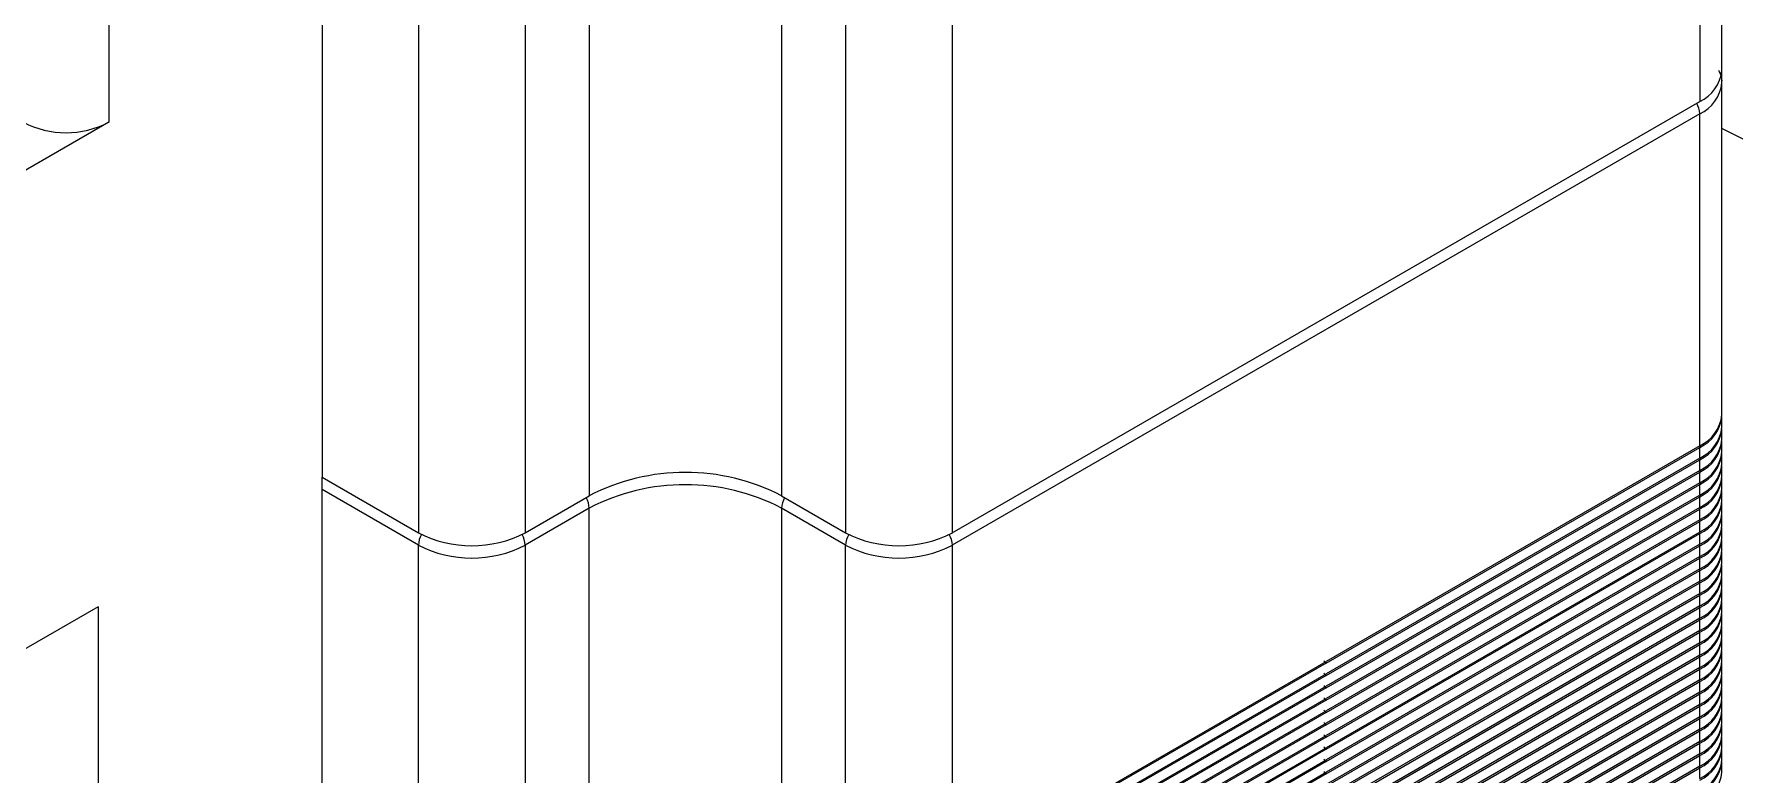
# Model space of a CAD drawing. Header units: millimetres. Extents: x 334 to 3694, y 0 to 2376.
# Drawn here: x 3096.23 to 3130, y 1078.2 to 1092.91 of the extents above; entities that cross this region are included whole.
import ezdxf

# ---------------------------------------------------------------- set-up
doc = ezdxf.new("R2010")
doc.units = ezdxf.units.MM
doc.header["$LTSCALE"] = 3
doc.layers.add('1_외형선', color=7, linetype='Continuous', lineweight=25)

msp = doc.modelspace()

# ---------------------------------------------------------------- linework, layer by layer
at = {"layer": '1_외형선'}
for p, q in [((3129.761, 1092.182), (3129.761, 1105.606)), ((3129.322, 1104.975), (3129.322, 1091.57)), ((3101.956, 1097.524), (3101.956, 1084.1)), ((3107.26, 1097.156), (3107.26, 1083.732)), ((3111.078, 1097.156), (3111.078, 1083.732)), ((3112.351, 1096.422), (3112.351, 1082.998)), ((3114.472, 1096.422), (3114.472, 1082.998)), ((3103.866, 1096.115), (3103.866, 1082.998)), ((3105.987, 1096.129), (3105.987, 1082.998)), ((3097.714, 1095.381), (3097.714, 1091.155)), ((3129.761, 1091.937), (3129.761, 1092.182)), ((3129.761, 1085.34), (3129.761, 1091.937)), ((3114.472, 1082.998), (3129.322, 1091.57)), ((3129.322, 1091.325), (3114.472, 1082.753)), ((3129.322, 1084.727), (3129.322, 1091.325)), ((3097.714, 1091.155), (3095.38, 1089.808)), ((3129.761, 1085.339), (3129.761, 1085.34)), ((3129.761, 1085.095), (3129.761, 1085.307)), ((3129.761, 1085.094), (3129.761, 1085.095)), ((3129.761, 1084.85), (3129.761, 1085.062)), ((3129.761, 1084.849), (3129.761, 1084.85)), ((3129.761, 1084.605), (3129.761, 1084.817)), ((3129.322, 1084.727), (3121.897, 1080.441)), ((3121.897, 1080.409), (3129.322, 1084.695)), ((3129.322, 1084.482), (3121.897, 1080.196)), ((3121.897, 1080.164), (3129.322, 1084.45)), ((3129.322, 1084.695), (3129.3, 1084.715)), ((3129.322, 1084.45), (3129.3, 1084.47)), ((3129.322, 1084.482), (3129.322, 1084.695)), ((3129.322, 1084.237), (3129.322, 1084.45)), ((3129.761, 1084.604), (3129.761, 1084.605)), ((3129.761, 1084.36), (3129.761, 1084.572)), ((3101.956, 1083.855), (3101.956, 1084.1)), ((3101.956, 1084.1), (3103.866, 1082.998)), ((3129.322, 1084.237), (3121.897, 1079.951)), ((3121.897, 1079.919), (3129.322, 1084.205)), ((3129.322, 1084.205), (3129.3, 1084.225)), ((3129.322, 1083.992), (3129.322, 1084.205)), ((3129.761, 1084.359), (3129.761, 1084.36)), ((3129.761, 1084.115), (3129.761, 1084.327)), ((3129.761, 1084.114), (3129.761, 1084.115)), ((3129.761, 1083.87), (3129.761, 1084.082)), ((3101.956, 1077.257), (3101.956, 1083.855)), ((3103.866, 1082.753), (3101.956, 1083.855)), ((3129.322, 1083.992), (3121.897, 1079.706)), ((3121.897, 1079.674), (3129.322, 1083.96)), ((3129.322, 1083.748), (3121.897, 1079.461)), ((3129.322, 1083.96), (3129.3, 1083.98)), ((3129.322, 1083.748), (3129.322, 1083.96)), ((3129.761, 1083.869), (3129.761, 1083.87)), ((3129.761, 1083.625), (3129.761, 1083.837)), ((3105.987, 1082.998), (3107.26, 1083.732)), ((3107.26, 1083.488), (3105.987, 1082.753)), ((3107.26, 1076.89), (3107.26, 1083.488)), ((3111.078, 1083.732), (3112.351, 1082.998)), ((3111.078, 1083.488), (3111.078, 1076.89)), ((3112.351, 1082.753), (3111.078, 1083.488)), ((3121.897, 1079.429), (3129.322, 1083.715)), ((3129.322, 1083.503), (3121.897, 1079.216)), ((3121.897, 1079.184), (3129.322, 1083.47)), ((3129.322, 1083.715), (3129.3, 1083.735)), ((3129.322, 1083.47), (3129.3, 1083.49)), ((3129.322, 1083.503), (3129.322, 1083.715)), ((3129.322, 1083.258), (3129.322, 1083.47)), ((3129.761, 1083.624), (3129.761, 1083.625)), ((3129.761, 1083.38), (3129.761, 1083.592)), ((3129.322, 1083.258), (3121.897, 1078.971)), ((3121.897, 1078.939), (3129.322, 1083.225)), ((3129.322, 1083.225), (3129.3, 1083.245)), ((3129.322, 1083.013), (3129.322, 1083.225)), ((3129.761, 1083.379), (3129.761, 1083.38)), ((3129.761, 1083.135), (3129.761, 1083.347)), ((3129.761, 1083.134), (3129.761, 1083.135)), ((3129.761, 1082.89), (3129.761, 1083.102)), ((3103.866, 1076.155), (3103.866, 1082.753)), ((3105.987, 1082.753), (3105.987, 1076.155)), ((3112.351, 1076.155), (3112.351, 1082.753)), ((3114.472, 1082.753), (3114.472, 1076.155)), ((3129.322, 1083.013), (3121.897, 1078.727)), ((3121.897, 1078.694), (3129.322, 1082.98)), ((3129.322, 1082.768), (3121.897, 1078.482)), ((3121.897, 1078.449), (3129.322, 1082.735)), ((3129.322, 1082.98), (3129.3, 1083)), ((3129.322, 1082.735), (3129.3, 1082.755)), ((3129.322, 1082.768), (3129.322, 1082.98)), ((3129.322, 1082.523), (3129.322, 1082.735)), ((3129.761, 1082.889), (3129.761, 1082.89)), ((3129.761, 1082.645), (3129.761, 1082.857)), ((3129.322, 1082.523), (3121.897, 1078.237)), ((3121.897, 1078.204), (3129.322, 1082.49)), ((3129.322, 1082.49), (3129.3, 1082.51)), ((3129.322, 1082.278), (3129.322, 1082.49)), ((3129.761, 1082.644), (3129.761, 1082.645)), ((3129.761, 1082.4), (3129.761, 1082.612)), ((3129.761, 1082.399), (3129.761, 1082.4)), ((3129.322, 1082.278), (3121.897, 1077.992)), ((3121.897, 1077.959), (3129.322, 1082.245)), ((3129.322, 1082.245), (3129.3, 1082.266)), ((3129.322, 1082.033), (3129.322, 1082.245)), ((3129.761, 1082.155), (3129.761, 1082.367)), ((3129.761, 1082.154), (3129.761, 1082.155)), ((3129.761, 1081.91), (3129.761, 1082.123)), ((3129.322, 1082.033), (3121.897, 1077.747)), ((3121.897, 1077.714), (3129.322, 1082)), ((3129.322, 1081.788), (3121.897, 1077.502)), ((3121.897, 1077.469), (3129.322, 1081.755)), ((3129.322, 1082), (3129.3, 1082.021)), ((3129.322, 1081.755), (3129.3, 1081.776)), ((3129.322, 1081.788), (3129.322, 1082)), ((3129.322, 1081.543), (3129.322, 1081.755)), ((3129.761, 1081.909), (3129.761, 1081.91)), ((3129.761, 1081.665), (3129.761, 1081.878)), ((3097.502, 1081.528), (3095.38, 1080.304)), ((3097.502, 1081.528), (3097.502, 1074.395)), ((3129.322, 1081.543), (3121.897, 1077.257)), ((3121.897, 1077.224), (3129.322, 1081.51)), ((3129.322, 1081.51), (3129.3, 1081.531)), ((3129.322, 1081.298), (3129.322, 1081.51)), ((3129.761, 1081.664), (3129.761, 1081.665)), ((3129.761, 1081.42), (3129.761, 1081.633)), ((3129.761, 1081.419), (3129.761, 1081.42)), ((3129.761, 1081.175), (3129.761, 1081.388)), ((3129.322, 1081.298), (3121.897, 1077.012)), ((3121.897, 1076.979), (3129.322, 1081.265)), ((3129.322, 1081.053), (3121.897, 1076.767)), ((3129.322, 1081.265), (3129.3, 1081.286)), ((3129.322, 1081.02), (3129.3, 1081.041)), ((3129.322, 1081.053), (3129.322, 1081.265)), ((3129.761, 1081.175), (3129.761, 1081.175)), ((3129.761, 1080.93), (3129.761, 1081.143)), ((3121.897, 1076.734), (3129.322, 1081.02)), ((3129.322, 1080.808), (3121.897, 1076.522)), ((3121.897, 1076.489), (3129.322, 1080.775)), ((3129.322, 1080.775), (3129.3, 1080.796)), ((3129.322, 1080.808), (3129.322, 1081.02)), ((3129.322, 1080.563), (3129.322, 1080.775)), ((3129.761, 1080.93), (3129.761, 1080.93)), ((3129.761, 1080.685), (3129.761, 1080.898)), ((3114.472, 1076.155), (3121.897, 1080.441)), ((3121.897, 1080.409), (3114.472, 1076.122)), ((3121.897, 1080.409), (3121.854, 1080.449)), ((3129.322, 1080.563), (3121.897, 1076.277)), ((3121.897, 1076.244), (3129.322, 1080.53)), ((3129.322, 1080.53), (3129.3, 1080.551)), ((3129.322, 1080.318), (3129.322, 1080.53)), ((3129.761, 1080.685), (3129.761, 1080.685)), ((3129.761, 1080.44), (3129.761, 1080.653)), ((3129.761, 1080.44), (3129.761, 1080.44)), ((3129.761, 1080.195), (3129.761, 1080.408)), ((3114.472, 1075.91), (3121.897, 1080.196)), ((3121.897, 1080.164), (3114.472, 1075.877)), ((3121.897, 1080.164), (3121.854, 1080.204)), ((3129.322, 1080.318), (3121.897, 1076.032)), ((3121.897, 1075.999), (3129.322, 1080.285)), ((3129.322, 1080.073), (3121.897, 1075.787)), ((3121.897, 1075.754), (3129.322, 1080.04)), ((3129.322, 1080.285), (3129.3, 1080.306)), ((3129.322, 1080.04), (3129.3, 1080.061)), ((3129.322, 1080.073), (3129.322, 1080.285)), ((3129.322, 1079.828), (3129.322, 1080.04)), ((3129.761, 1080.195), (3129.761, 1080.195)), ((3129.761, 1079.951), (3129.761, 1080.163)), ((3114.472, 1075.665), (3121.897, 1079.951)), ((3121.897, 1079.919), (3114.472, 1075.633)), ((3114.472, 1075.42), (3121.897, 1079.706)), ((3121.897, 1079.919), (3121.854, 1079.959)), ((3121.897, 1079.674), (3121.854, 1079.715)), ((3129.322, 1079.828), (3121.897, 1075.542)), ((3121.897, 1075.509), (3129.322, 1079.795)), ((3129.322, 1079.795), (3129.3, 1079.816)), ((3129.322, 1079.583), (3129.322, 1079.795)), ((3129.761, 1079.95), (3129.761, 1079.951)), ((3129.761, 1079.706), (3129.761, 1079.918)), ((3129.761, 1079.705), (3129.761, 1079.706)), ((3121.897, 1079.674), (3114.472, 1075.388)), ((3114.472, 1075.175), (3121.897, 1079.461)), ((3121.897, 1079.429), (3114.472, 1075.143)), ((3121.897, 1079.429), (3121.854, 1079.47)), ((3129.322, 1079.583), (3121.897, 1075.297)), ((3121.897, 1075.264), (3129.322, 1079.551)), ((3129.322, 1079.551), (3129.3, 1079.571)), ((3129.322, 1079.338), (3129.322, 1079.551)), ((3129.761, 1079.461), (3129.761, 1079.673)), ((3129.761, 1079.46), (3129.761, 1079.461)), ((3129.761, 1079.216), (3129.761, 1079.428)), ((3114.472, 1074.93), (3121.897, 1079.216)), ((3121.897, 1079.184), (3114.472, 1074.898)), ((3121.897, 1079.184), (3121.854, 1079.225)), ((3129.322, 1079.338), (3121.897, 1075.052)), ((3121.897, 1075.019), (3129.322, 1079.306)), ((3129.322, 1079.093), (3121.897, 1074.807)), ((3121.897, 1074.774), (3129.322, 1079.061)), ((3129.322, 1079.306), (3129.3, 1079.326)), ((3129.322, 1079.061), (3129.3, 1079.081)), ((3129.322, 1079.093), (3129.322, 1079.306)), ((3129.322, 1078.848), (3129.322, 1079.061)), ((3129.761, 1079.215), (3129.761, 1079.216)), ((3129.761, 1078.971), (3129.761, 1079.183)), ((3114.472, 1074.685), (3121.897, 1078.971)), ((3121.897, 1078.939), (3114.472, 1074.653)), ((3114.472, 1074.44), (3121.897, 1078.727)), ((3121.897, 1078.694), (3114.472, 1074.408)), ((3121.897, 1078.939), (3121.854, 1078.98)), ((3121.897, 1078.694), (3121.854, 1078.735)), ((3129.322, 1078.848), (3121.897, 1074.562)), ((3121.897, 1074.529), (3129.322, 1078.816)), ((3129.322, 1078.816), (3129.3, 1078.836)), ((3129.322, 1078.603), (3129.322, 1078.816)), ((3129.761, 1078.97), (3129.761, 1078.971)), ((3129.761, 1078.726), (3129.761, 1078.938)), ((3129.761, 1078.725), (3129.761, 1078.726)), ((3129.761, 1078.481), (3129.761, 1078.693)), ((3114.472, 1074.195), (3121.897, 1078.482)), ((3121.897, 1078.449), (3114.472, 1074.163)), ((3121.897, 1078.449), (3121.854, 1078.49)), ((3129.322, 1078.603), (3121.897, 1074.317)), ((3121.897, 1074.285), (3129.322, 1078.571)), ((3129.322, 1078.358), (3121.897, 1074.072)), ((3129.322, 1078.571), (3129.3, 1078.591)), ((3129.322, 1078.326), (3129.3, 1078.346)), ((3129.322, 1078.358), (3129.322, 1078.571)), ((3129.761, 1078.48), (3129.761, 1078.481)), ((3129.761, 1078.236), (3129.761, 1078.448)), ((3114.472, 1073.95), (3121.897, 1078.237)), ((3121.897, 1078.204), (3114.472, 1073.918)), ((3121.897, 1078.204), (3121.854, 1078.245)), ((3121.897, 1074.04), (3129.322, 1078.326)), ((3129.322, 1078.113), (3129.322, 1078.326)), ((3129.761, 1078.235), (3129.761, 1078.236))]:
    msp.add_line(p, q, dxfattribs=at)
at = {"layer": '1_외형선', "flags": 128}
msp.add_lwpolyline([(3149.892, 1083.177), (3146.041, 1084.344), (3142.292, 1085.617), (3138.653, 1086.993), (3135.135, 1088.469), (3131.743, 1090.041), (3129.761, 1091.035)], dxfattribs=at)
at = {"layer": '1_외형선'}
for centre, radius, start, end in [((3129.01, 1092.257), 0.754, 294.3747, 354.3052), ((3129.01, 1092.012), 0.754, 294.3759, 354.2904), ((3128.878, 1091.307), 0.444, 2.3427, 30.7588), ((3096.865, 1092.793), 1.844, 242.6097, 297.3903), ((3129.01, 1085.415), 0.754, 294.3747, 354.3052), ((3129.01, 1085.382), 0.754, 294.3747, 354.3052), ((3129.01, 1085.17), 0.754, 294.3747, 354.3052), ((3129.01, 1085.137), 0.754, 294.3747, 354.3052), ((3129.01, 1084.925), 0.754, 294.3747, 354.3052), ((3129.01, 1084.892), 0.754, 294.3747, 354.3052), ((3129.01, 1084.68), 0.754, 294.3747, 354.3052), ((3129.01, 1084.647), 0.754, 294.3747, 354.3052), ((3109.169, 1080.048), 4.15, 62.6097, 117.3903), ((3129.01, 1084.435), 0.754, 294.3747, 354.3052), ((3129.01, 1084.402), 0.754, 294.3747, 354.3052), ((3129.01, 1084.19), 0.754, 294.3747, 354.3052), ((3129.01, 1084.157), 0.754, 294.3747, 354.3052), ((3109.169, 1079.803), 4.15, 62.6097, 117.3903), ((3129.01, 1083.945), 0.754, 294.3747, 354.3052), ((3129.01, 1083.912), 0.754, 294.3747, 354.3052), ((3106.816, 1083.469), 0.444, 2.3427, 30.7588), ((3111.522, 1083.469), 0.444, 149.2412, 177.6573), ((3129.01, 1083.7), 0.754, 294.3747, 354.3052), ((3129.01, 1083.667), 0.754, 294.3747, 354.3052), ((3129.01, 1083.455), 0.754, 294.3747, 354.3052), ((3129.01, 1083.422), 0.754, 294.3747, 354.3052), ((3129.01, 1083.21), 0.754, 294.3747, 354.3052), ((3129.01, 1083.177), 0.754, 294.3747, 354.3052), ((3104.926, 1085.045), 2.306, 242.6097, 297.3903), ((3104.31, 1082.734), 0.445, 149.0334, 177.649), ((3104.926, 1084.8), 2.306, 242.6097, 297.3903), ((3105.543, 1082.734), 0.445, 2.351, 30.9666), ((3113.412, 1085.045), 2.306, 242.6097, 297.3903), ((3112.795, 1082.734), 0.445, 149.0334, 177.649), ((3113.412, 1084.8), 2.306, 242.6097, 297.3903), ((3114.028, 1082.734), 0.445, 2.351, 30.9666), ((3129.01, 1082.965), 0.754, 294.3747, 354.3052), ((3129.01, 1082.932), 0.754, 294.3747, 354.3052), ((3129.01, 1082.72), 0.754, 294.3747, 354.3052), ((3129.01, 1082.687), 0.754, 294.3747, 354.3052), ((3129.01, 1082.475), 0.754, 294.3747, 354.3052), ((3129.01, 1082.442), 0.754, 294.3747, 354.3052), ((3129.01, 1082.23), 0.754, 294.3747, 354.3052), ((3129.01, 1082.197), 0.754, 294.3747, 354.3052), ((3129.01, 1081.985), 0.754, 294.3747, 354.3052), ((3129.01, 1081.952), 0.754, 294.3747, 354.3052), ((3129.01, 1081.74), 0.754, 294.3747, 354.3052), ((3129.01, 1081.707), 0.754, 294.3747, 354.3052), ((3129.01, 1081.495), 0.754, 294.3747, 354.3052), ((3129.01, 1081.462), 0.754, 294.3747, 354.3052), ((3129.01, 1081.25), 0.754, 294.3747, 354.3052), ((3129.01, 1081.218), 0.754, 294.3747, 354.3052), ((3129.01, 1081.005), 0.754, 294.3747, 354.3052), ((3129.01, 1080.973), 0.754, 294.3747, 354.3052), ((3129.01, 1080.76), 0.754, 294.3747, 354.3052), ((3129.01, 1080.728), 0.754, 294.3747, 354.3052), ((3129.01, 1080.515), 0.754, 294.3747, 354.3052), ((3129.01, 1080.483), 0.754, 294.3747, 354.3052), ((3129.01, 1080.27), 0.754, 294.3747, 354.3052), ((3129.01, 1080.238), 0.754, 294.3747, 354.3052), ((3129.01, 1080.025), 0.754, 294.3747, 354.3052), ((3129.01, 1079.993), 0.754, 294.3747, 354.3052), ((3129.01, 1079.78), 0.754, 294.3747, 354.3052), ((3129.01, 1079.748), 0.754, 294.3747, 354.3052), ((3129.01, 1079.535), 0.754, 294.3747, 354.3052), ((3129.01, 1079.503), 0.754, 294.3747, 354.3052), ((3129.01, 1079.29), 0.754, 294.3747, 354.3052), ((3129.01, 1079.258), 0.754, 294.3747, 354.3052), ((3129.01, 1079.046), 0.754, 294.3747, 354.3052), ((3129.01, 1079.013), 0.754, 294.3747, 354.3052), ((3129.01, 1078.801), 0.754, 294.3747, 354.3052), ((3129.01, 1078.768), 0.754, 294.3747, 354.3052), ((3129.01, 1078.556), 0.754, 294.3747, 354.3052), ((3129.01, 1078.523), 0.754, 294.3747, 354.3052), ((3129.01, 1078.311), 0.754, 294.3747, 354.3052)]:
    msp.add_arc(centre, radius, start, end, dxfattribs=at)
msp.add_open_spline([(3129.756, 1091.937), (3129.758, 1091.944), (3129.777, 1092.027), (3129.736, 1092.108), (3129.698, 1092.183)], degree=3, knots=[0, 0, 0, 0, 0.081952, 1, 1, 1, 1], dxfattribs=at)

doc.saveas('drawing.dxf')
